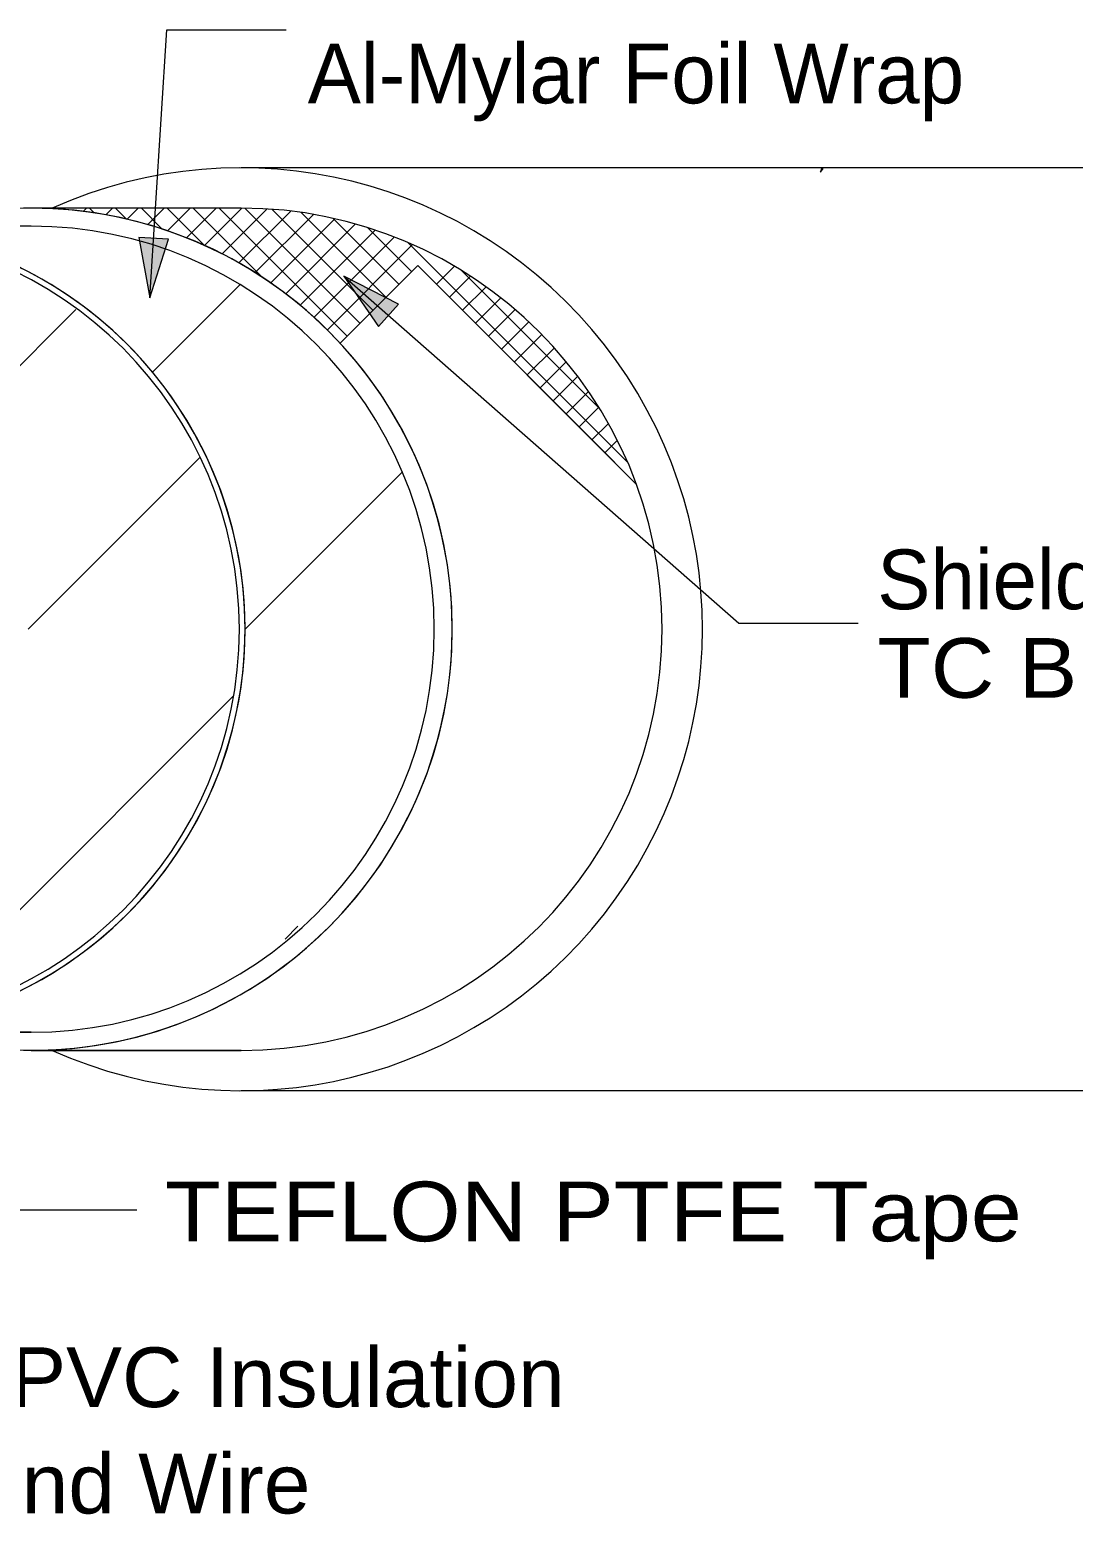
# Model space of a CAD drawing. Header units: feet. Extents: x 353 to 697, y -24 to 522.
# Drawn here: x 492.1 to 564.5, y -24.1 to 78.8 of the extents above; entities that cross this region are included whole.
import ezdxf

# ---------------------------------------------------------------- set-up
doc = ezdxf.new("R2010")
doc.units = ezdxf.units.FT
doc.header["$LTSCALE"] = 1.7
doc.layers.add('2', color=7, linetype='Continuous', lineweight=13)
doc.layers.add('63', color=7, linetype='Continuous', lineweight=13)

msp = doc.modelspace()

# ---------------------------------------------------------------- hatches: boundary and pattern name
at = {"layer": '2'}
msp.add_hatch(color=256, dxfattribs=at).paths.add_polyline_path([(546.984, 68.958), (547.162, 69.206), (547.053, 69.256)])
at = {"layer": '63'}
for points in [[(499.711, 64.43), (500.483, 60.233), (501.777, 64.3)], [(517.708, 59.794), (513.915, 61.75), (516.341, 58.239)]]:
    msp.add_hatch(color=256, dxfattribs=at).paths.add_polyline_path(points)

# ---------------------------------------------------------------- linework, layer by layer
at = {"layer": '2'}
msp.add_lwpolyline([(546.984, 68.958), (547.162, 69.206), (547.053, 69.256)], close=True, dxfattribs=at)
at = {"layer": '63'}
for p, q in [((591.005, 69.258), (506.797, 69.258)), ((506.797, 66.458), (492.246, 66.458)), ((506.797, 66.458), (492.246, 66.458)), ((494.22, 66.392), (494.286, 66.458)), ((494.59, 66.364), (494.496, 66.458)), ((495.858, 66.234), (496.082, 66.458)), ((496.621, 66.129), (496.292, 66.458)), ((497.417, 65.997), (497.878, 66.458)), ((498.843, 65.703), (498.088, 66.458)), ((498.905, 65.689), (499.674, 66.458)), ((501.334, 65.008), (499.884, 66.458)), ((500.329, 65.317), (501.47, 66.458)), ((504.271, 63.867), (501.68, 66.458)), ((501.695, 64.887), (503.266, 66.458)), ((503.007, 64.403), (505.062, 66.458)), ((508.257, 61.677), (503.476, 66.458)), ((504.268, 63.868), (506.846, 66.446)), ((514.147, 57.583), (505.272, 66.458)), ((505.482, 63.286), (508.599, 66.403)), ((506.65, 62.658), (510.246, 66.254)), ((515.045, 58.481), (507.069, 66.457)), ((507.775, 61.987), (511.812, 66.024)), ((515.943, 59.379), (508.943, 66.379)), ((516.841, 60.277), (510.958, 66.16)), ((492.246, 65.207), (479.133, 65.207)), ((492.246, 65.207), (479.133, 65.207)), ((508.857, 61.273), (513.307, 65.723)), ((509.898, 60.518), (514.738, 65.358)), ((510.899, 59.723), (516.11, 64.934)), ((517.739, 61.175), (513.157, 65.757)), ((518.623, 62.059), (515.574, 65.108)), ((511.861, 58.889), (517.427, 64.455)), ((512.783, 58.015), (518.693, 63.925)), ((533.597, 48.853), (518.393, 64.057)), ((513.666, 57.102), (519.049, 62.485)), ((534.206, 47.328), (519.049, 62.485)), ((532.724, 48.81), (519.049, 62.485)), ((520.359, 61.175), (521.608, 62.424)), ((531.682, 52.536), (522.076, 62.142)), ((500.659, 55.082), (506.735, 61.158)), ((521.257, 60.277), (522.717, 61.737)), ((522.155, 59.379), (523.785, 61.009)), ((523.053, 58.481), (524.811, 60.239)), ((487.821, 51.902), (495.338, 59.419)), ((523.951, 57.583), (525.798, 59.43)), ((524.849, 56.685), (526.746, 58.582)), ((525.747, 55.787), (527.654, 57.694)), ((526.645, 54.889), (528.524, 56.768)), ((492.384, 56.464), (492.386, 56.466)), ((527.543, 53.991), (529.354, 55.802)), ((528.441, 53.093), (530.144, 54.796)), ((529.339, 52.195), (530.894, 53.75)), ((530.237, 51.297), (531.603, 52.663)), ((531.135, 50.399), (532.27, 51.534)), ((532.033, 49.501), (532.893, 50.361)), ((492.036, 37.258), (503.965, 49.187)), ((507.081, 37.258), (517.981, 48.158)), ((501.813, 47.035), (501.815, 47.037)), ((483.733, 10.097), (506.294, 32.657)), ((509.846, 15.777), (510.745, 16.676)), ((492.246, 9.31), (479.133, 9.31)), ((479.133, 9.31), (492.246, 9.31)), ((506.797, 8.058), (492.246, 8.058)), ((492.246, 8.058), (506.797, 8.058)), ((591.005, 5.258), (506.797, 5.258))]:
    msp.add_line(p, q, dxfattribs=at)
for points in [[(500.483, 60.233), (501.657, 78.831), (509.937, 78.831)], [(513.915, 61.75), (541.307, 37.671), (549.587, 37.671)], [(488.744, 19.318), (491.287, -2.999), (499.567, -2.999)]]:
    msp.add_lwpolyline(points, dxfattribs=at)
for points in [[(499.711, 64.43), (500.483, 60.233), (501.777, 64.3)], [(517.708, 59.794), (513.915, 61.75), (516.341, 58.239)]]:
    msp.add_lwpolyline(points, close=True, dxfattribs=at)
for centre, radius, start, end in [((506.797, 37.258), 32, 245.85315, 114.14685), ((492.246, 37.258), 29.2, 253.16337, 106.83429), ((492.246, 37.258), 29.2, 270, 90), ((506.797, 37.258), 29.2, 270, 90), ((506.797, 37.258), 29.2, 270, 90), ((479.133, 37.258), 27.948, 260.29467, 99.70532), ((479.133, 37.258), 27.948, 270, 90), ((492.246, 37.258), 27.948, 270, 90), ((492.246, 37.258), 27.948, 270, 90), ((479.133, 37.258), 27.548, 270, 90), ((479.133, 37.258), 27.548, 270, 90)]:
    msp.add_arc(centre, radius, start, end, dxfattribs=at)

# ---------------------------------------------------------------- texts
at = {"layer": '2'}
for s, p in [('Al-Mylar Foil Wrap', (511.419, 73.721)), ('Shield B:', (550.913, 38.645))]:
    msp.add_text(s, height=4.14, dxfattribs=at).set_placement(p)
for s, width, p in [('TC Braid Screen', 1.1, (550.913, 32.505)), ('TEFLON PTFE Tape', 1.15, (501.512, -5.185)), ('CL3 PVC Insulation', 1.05, (478.51, -16.68)), ('SPC Ground Wire', 1.05, (465.095, -24.054))]:
    msp.add_text(s, height=4.14, dxfattribs=dict(at, width=width)).set_placement(p)

doc.saveas('drawing.dxf')
